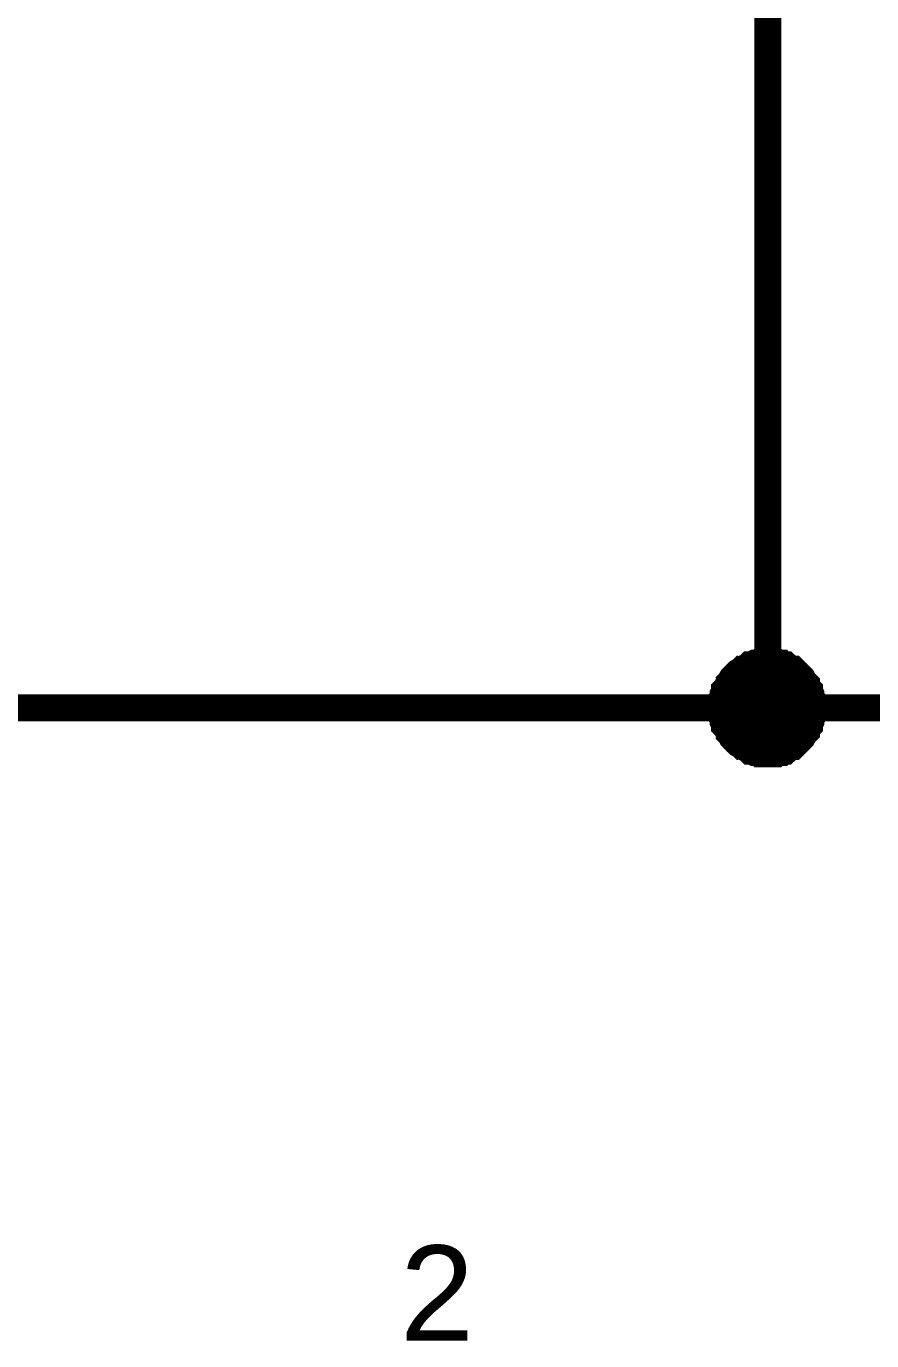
# Model space of a CAD drawing. Header units: millimetres. Extents: x -2024 to 917, y -725 to 13.
# Drawn here: x 813.67 to 823.07, y -358.33 to -343.72 of the extents above; entities that cross this region are included whole.
import ezdxf

# ---------------------------------------------------------------- set-up
doc = ezdxf.new("R2010")
doc.units = ezdxf.units.MM
doc.layers.add('Sheet', color=255, linetype='Continuous')
doc.styles.get("Standard").update_dxf_attribs({"font": 'arial.ttf'})

msp = doc.modelspace()

# ---------------------------------------------------------------- linework, layer by layer
at = {"layer": 'Sheet'}
for points, const_width in [([(819.418, -336.293), (821.917, -336.293), (821.917, -351.295), (811.92, -351.295), (799.424, -351.295)], 0.3), ([(821.404, -351.295), (821.404, -351.262), (821.404, -351.245), (821.404, -351.212), (821.42, -351.196), (821.42, -351.163), (821.42, -351.146), (821.437, -351.113), (821.437, -351.096), (821.453, -351.08), (821.47, -351.047), (821.487, -351.03), (821.487, -351.014), (821.503, -350.997), (821.52, -350.964), (821.536, -350.947), (821.553, -350.931), (821.569, -350.914), (821.586, -350.898), (821.619, -350.881), (821.636, -350.864), (821.652, -350.864), (821.669, -350.848), (821.702, -350.831), (821.718, -350.815), (821.735, -350.815), (821.768, -350.798), (821.784, -350.798), (821.818, -350.798), (821.834, -350.782), (821.867, -350.782), (821.884, -350.782), (821.917, -350.782)], 0.3), ([(821.404, -351.295), (821.404, -351.262), (821.404, -351.245), (821.404, -351.212), (821.42, -351.196), (821.42, -351.163), (821.42, -351.146), (821.437, -351.113), (821.437, -351.096), (821.453, -351.08), (821.47, -351.047), (821.487, -351.03), (821.487, -351.014), (821.503, -350.997), (821.52, -350.964), (821.536, -350.947), (821.553, -350.931), (821.569, -350.914), (821.586, -350.898), (821.619, -350.881), (821.636, -350.864), (821.652, -350.864), (821.669, -350.848), (821.702, -350.831), (821.718, -350.815), (821.735, -350.815), (821.768, -350.798), (821.784, -350.798), (821.818, -350.798), (821.834, -350.782), (821.867, -350.782), (821.884, -350.782), (821.917, -350.782)], 0.3), ([(821.404, -351.295), (821.404, -351.262), (821.404, -351.245), (821.404, -351.212), (821.42, -351.196), (821.42, -351.163), (821.42, -351.146), (821.437, -351.113), (821.437, -351.096), (821.453, -351.08), (821.47, -351.047), (821.487, -351.03), (821.487, -351.014), (821.503, -350.997), (821.52, -350.964), (821.536, -350.947), (821.553, -350.931), (821.569, -350.914), (821.586, -350.898), (821.619, -350.881), (821.636, -350.864), (821.652, -350.864), (821.669, -350.848), (821.702, -350.831), (821.718, -350.815), (821.735, -350.815), (821.768, -350.798), (821.784, -350.798), (821.818, -350.798), (821.834, -350.782), (821.867, -350.782), (821.884, -350.782), (821.917, -350.782)], 0.3), ([(821.404, -351.295), (821.404, -351.262), (821.404, -351.245), (821.404, -351.212), (821.42, -351.196), (821.42, -351.163), (821.42, -351.146), (821.437, -351.113), (821.437, -351.096), (821.453, -351.08), (821.47, -351.047), (821.487, -351.03), (821.487, -351.014), (821.503, -350.997), (821.52, -350.964), (821.536, -350.947), (821.553, -350.931), (821.569, -350.914), (821.586, -350.898), (821.619, -350.881), (821.636, -350.864), (821.652, -350.864), (821.669, -350.848), (821.702, -350.831), (821.718, -350.815), (821.735, -350.815), (821.768, -350.798), (821.784, -350.798), (821.818, -350.798), (821.834, -350.782), (821.867, -350.782), (821.884, -350.782), (821.917, -350.782)], 0.3), ([(821.917, -350.782), (821.917, -350.782)], 0.3), ([(821.917, -350.782), (821.95, -350.782), (821.967, -350.782), (822, -350.782), (822.016, -350.798), (822.049, -350.798), (822.066, -350.798), (822.082, -350.815), (822.115, -350.815), (822.132, -350.831), (822.149, -350.848), (822.182, -350.864), (822.198, -350.864), (822.215, -350.881), (822.231, -350.898), (822.248, -350.914), (822.264, -350.931), (822.281, -350.947), (822.298, -350.964), (822.314, -350.997), (822.331, -351.014), (822.347, -351.03), (822.347, -351.047), (822.364, -351.08), (822.38, -351.096), (822.38, -351.113), (822.397, -351.146), (822.397, -351.163), (822.397, -351.196), (822.413, -351.212), (822.413, -351.245), (822.413, -351.262), (822.413, -351.295)], 0.3), ([(821.917, -350.782), (821.917, -350.782)], 0.3), ([(821.917, -350.782), (821.95, -350.782), (821.967, -350.782), (822, -350.782), (822.016, -350.798), (822.049, -350.798), (822.066, -350.798), (822.082, -350.815), (822.115, -350.815), (822.132, -350.831), (822.149, -350.848), (822.182, -350.864), (822.198, -350.864), (822.215, -350.881), (822.231, -350.898), (822.248, -350.914), (822.264, -350.931), (822.281, -350.947), (822.298, -350.964), (822.314, -350.997), (822.331, -351.014), (822.347, -351.03), (822.347, -351.047), (822.364, -351.08), (822.38, -351.096), (822.38, -351.113), (822.397, -351.146), (822.397, -351.163), (822.397, -351.196), (822.413, -351.212), (822.413, -351.245), (822.413, -351.262), (822.413, -351.295)], 0.3), ([(821.917, -350.782), (821.917, -350.782)], 0.3), ([(821.917, -350.782), (821.95, -350.782), (821.967, -350.782), (822, -350.782), (822.016, -350.798), (822.049, -350.798), (822.066, -350.798), (822.082, -350.815), (822.115, -350.815), (822.132, -350.831), (822.149, -350.848), (822.182, -350.864), (822.198, -350.864), (822.215, -350.881), (822.231, -350.898), (822.248, -350.914), (822.264, -350.931), (822.281, -350.947), (822.298, -350.964), (822.314, -350.997), (822.331, -351.014), (822.347, -351.03), (822.347, -351.047), (822.364, -351.08), (822.38, -351.096), (822.38, -351.113), (822.397, -351.146), (822.397, -351.163), (822.397, -351.196), (822.413, -351.212), (822.413, -351.245), (822.413, -351.262), (822.413, -351.295)], 0.3), ([(821.917, -350.782), (821.917, -350.782)], 0.3), ([(821.917, -350.782), (821.95, -350.782), (821.967, -350.782), (822, -350.782), (822.016, -350.798), (822.049, -350.798), (822.066, -350.798), (822.082, -350.815), (822.115, -350.815), (822.132, -350.831), (822.149, -350.848), (822.182, -350.864), (822.198, -350.864), (822.215, -350.881), (822.231, -350.898), (822.248, -350.914), (822.264, -350.931), (822.281, -350.947), (822.298, -350.964), (822.314, -350.997), (822.331, -351.014), (822.347, -351.03), (822.347, -351.047), (822.364, -351.08), (822.38, -351.096), (822.38, -351.113), (822.397, -351.146), (822.397, -351.163), (822.397, -351.196), (822.413, -351.212), (822.413, -351.245), (822.413, -351.262), (822.413, -351.295)], 0.3), ([(821.404, -351.295), (821.404, -351.262), (821.404, -351.245), (821.404, -351.212), (821.42, -351.196), (821.42, -351.163), (821.42, -351.146), (821.437, -351.113), (821.437, -351.096), (821.453, -351.08), (821.47, -351.047), (821.487, -351.03), (821.487, -351.014), (821.503, -350.997), (821.52, -350.964), (821.536, -350.947), (821.553, -350.931), (821.569, -350.914), (821.586, -350.898), (821.619, -350.881), (821.636, -350.864), (821.652, -350.864), (821.669, -350.848), (821.702, -350.831), (821.718, -350.815), (821.735, -350.815), (821.768, -350.798), (821.784, -350.798), (821.818, -350.798), (821.834, -350.782), (821.867, -350.782), (821.884, -350.782), (821.917, -350.782)], 0.0991), ([(821.404, -351.295), (821.404, -351.262), (821.404, -351.245), (821.404, -351.212), (821.42, -351.196), (821.42, -351.163), (821.42, -351.146), (821.437, -351.113), (821.437, -351.096), (821.453, -351.08), (821.47, -351.047), (821.487, -351.03), (821.487, -351.014), (821.503, -350.997), (821.52, -350.964), (821.536, -350.947), (821.553, -350.931), (821.569, -350.914), (821.586, -350.898), (821.619, -350.881), (821.636, -350.864), (821.652, -350.864), (821.669, -350.848), (821.702, -350.831), (821.718, -350.815), (821.735, -350.815), (821.768, -350.798), (821.784, -350.798), (821.818, -350.798), (821.834, -350.782), (821.867, -350.782), (821.884, -350.782), (821.917, -350.782)], 0.0991), ([(821.404, -351.295), (821.404, -351.262), (821.404, -351.245), (821.404, -351.212), (821.42, -351.196), (821.42, -351.163), (821.42, -351.146), (821.437, -351.113), (821.437, -351.096), (821.453, -351.08), (821.47, -351.047), (821.487, -351.03), (821.487, -351.014), (821.503, -350.997), (821.52, -350.964), (821.536, -350.947), (821.553, -350.931), (821.569, -350.914), (821.586, -350.898), (821.619, -350.881), (821.636, -350.864), (821.652, -350.864), (821.669, -350.848), (821.702, -350.831), (821.718, -350.815), (821.735, -350.815), (821.768, -350.798), (821.784, -350.798), (821.818, -350.798), (821.834, -350.782), (821.867, -350.782), (821.884, -350.782), (821.917, -350.782)], 0.0991), ([(821.404, -351.295), (821.404, -351.262), (821.404, -351.245), (821.404, -351.212), (821.42, -351.196), (821.42, -351.163), (821.42, -351.146), (821.437, -351.113), (821.437, -351.096), (821.453, -351.08), (821.47, -351.047), (821.487, -351.03), (821.487, -351.014), (821.503, -350.997), (821.52, -350.964), (821.536, -350.947), (821.553, -350.931), (821.569, -350.914), (821.586, -350.898), (821.619, -350.881), (821.636, -350.864), (821.652, -350.864), (821.669, -350.848), (821.702, -350.831), (821.718, -350.815), (821.735, -350.815), (821.768, -350.798), (821.784, -350.798), (821.818, -350.798), (821.834, -350.782), (821.867, -350.782), (821.884, -350.782), (821.917, -350.782)], 0.0991), ([(821.917, -350.782), (821.917, -350.782)], 0.0991), ([(821.917, -350.782), (821.95, -350.782), (821.967, -350.782), (822, -350.782), (822.016, -350.798), (822.049, -350.798), (822.066, -350.798), (822.082, -350.815), (822.115, -350.815), (822.132, -350.831), (822.149, -350.848), (822.182, -350.864), (822.198, -350.864), (822.215, -350.881), (822.231, -350.898), (822.248, -350.914), (822.264, -350.931), (822.281, -350.947), (822.298, -350.964), (822.314, -350.997), (822.331, -351.014), (822.347, -351.03), (822.347, -351.047), (822.364, -351.08), (822.38, -351.096), (822.38, -351.113), (822.397, -351.146), (822.397, -351.163), (822.397, -351.196), (822.413, -351.212), (822.413, -351.245), (822.413, -351.262), (822.413, -351.295)], 0.0991), ([(821.917, -350.782), (821.917, -350.782)], 0.0991), ([(821.917, -350.782), (821.95, -350.782), (821.967, -350.782), (822, -350.782), (822.016, -350.798), (822.049, -350.798), (822.066, -350.798), (822.082, -350.815), (822.115, -350.815), (822.132, -350.831), (822.149, -350.848), (822.182, -350.864), (822.198, -350.864), (822.215, -350.881), (822.231, -350.898), (822.248, -350.914), (822.264, -350.931), (822.281, -350.947), (822.298, -350.964), (822.314, -350.997), (822.331, -351.014), (822.347, -351.03), (822.347, -351.047), (822.364, -351.08), (822.38, -351.096), (822.38, -351.113), (822.397, -351.146), (822.397, -351.163), (822.397, -351.196), (822.413, -351.212), (822.413, -351.245), (822.413, -351.262), (822.413, -351.295)], 0.0991), ([(821.917, -350.782), (821.917, -350.782)], 0.0991), ([(821.917, -350.782), (821.95, -350.782), (821.967, -350.782), (822, -350.782), (822.016, -350.798), (822.049, -350.798), (822.066, -350.798), (822.082, -350.815), (822.115, -350.815), (822.132, -350.831), (822.149, -350.848), (822.182, -350.864), (822.198, -350.864), (822.215, -350.881), (822.231, -350.898), (822.248, -350.914), (822.264, -350.931), (822.281, -350.947), (822.298, -350.964), (822.314, -350.997), (822.331, -351.014), (822.347, -351.03), (822.347, -351.047), (822.364, -351.08), (822.38, -351.096), (822.38, -351.113), (822.397, -351.146), (822.397, -351.163), (822.397, -351.196), (822.413, -351.212), (822.413, -351.245), (822.413, -351.262), (822.413, -351.295)], 0.0991), ([(821.917, -350.782), (821.917, -350.782)], 0.0991), ([(821.917, -350.782), (821.95, -350.782), (821.967, -350.782), (822, -350.782), (822.016, -350.798), (822.049, -350.798), (822.066, -350.798), (822.082, -350.815), (822.115, -350.815), (822.132, -350.831), (822.149, -350.848), (822.182, -350.864), (822.198, -350.864), (822.215, -350.881), (822.231, -350.898), (822.248, -350.914), (822.264, -350.931), (822.281, -350.947), (822.298, -350.964), (822.314, -350.997), (822.331, -351.014), (822.347, -351.03), (822.347, -351.047), (822.364, -351.08), (822.38, -351.096), (822.38, -351.113), (822.397, -351.146), (822.397, -351.163), (822.397, -351.196), (822.413, -351.212), (822.413, -351.245), (822.413, -351.262), (822.413, -351.295)], 0.0991), ([(821.917, -351.808), (821.884, -351.808), (821.867, -351.808), (821.834, -351.808), (821.818, -351.792), (821.784, -351.792), (821.768, -351.792), (821.735, -351.775), (821.718, -351.775), (821.702, -351.759), (821.669, -351.742), (821.652, -351.726), (821.636, -351.726), (821.619, -351.709), (821.586, -351.692), (821.569, -351.676), (821.553, -351.659), (821.536, -351.643), (821.52, -351.626), (821.503, -351.593), (821.487, -351.577), (821.487, -351.56), (821.47, -351.543), (821.453, -351.51), (821.437, -351.494), (821.437, -351.477), (821.42, -351.444), (821.42, -351.427), (821.42, -351.394), (821.404, -351.378), (821.404, -351.345), (821.404, -351.328), (821.404, -351.295)], 0.3), ([(821.404, -351.295), (821.404, -351.295)], 0.3), ([(821.917, -351.808), (821.884, -351.808), (821.867, -351.808), (821.834, -351.808), (821.818, -351.792), (821.784, -351.792), (821.768, -351.792), (821.735, -351.775), (821.718, -351.775), (821.702, -351.759), (821.669, -351.742), (821.652, -351.726), (821.636, -351.726), (821.619, -351.709), (821.586, -351.692), (821.569, -351.676), (821.553, -351.659), (821.536, -351.643), (821.52, -351.626), (821.503, -351.593), (821.487, -351.577), (821.487, -351.56), (821.47, -351.543), (821.453, -351.51), (821.437, -351.494), (821.437, -351.477), (821.42, -351.444), (821.42, -351.427), (821.42, -351.394), (821.404, -351.378), (821.404, -351.345), (821.404, -351.328), (821.404, -351.295)], 0.3), ([(821.404, -351.295), (821.404, -351.295)], 0.3), ([(821.917, -351.808), (821.884, -351.808), (821.867, -351.808), (821.834, -351.808), (821.818, -351.792), (821.784, -351.792), (821.768, -351.792), (821.735, -351.775), (821.718, -351.775), (821.702, -351.759), (821.669, -351.742), (821.652, -351.726), (821.636, -351.726), (821.619, -351.709), (821.586, -351.692), (821.569, -351.676), (821.553, -351.659), (821.536, -351.643), (821.52, -351.626), (821.503, -351.593), (821.487, -351.577), (821.487, -351.56), (821.47, -351.543), (821.453, -351.51), (821.437, -351.494), (821.437, -351.477), (821.42, -351.444), (821.42, -351.427), (821.42, -351.394), (821.404, -351.378), (821.404, -351.345), (821.404, -351.328), (821.404, -351.295)], 0.3), ([(821.404, -351.295), (821.404, -351.295)], 0.3), ([(821.917, -351.808), (821.884, -351.808), (821.867, -351.808), (821.834, -351.808), (821.818, -351.792), (821.784, -351.792), (821.768, -351.792), (821.735, -351.775), (821.718, -351.775), (821.702, -351.759), (821.669, -351.742), (821.652, -351.726), (821.636, -351.726), (821.619, -351.709), (821.586, -351.692), (821.569, -351.676), (821.553, -351.659), (821.536, -351.643), (821.52, -351.626), (821.503, -351.593), (821.487, -351.577), (821.487, -351.56), (821.47, -351.543), (821.453, -351.51), (821.437, -351.494), (821.437, -351.477), (821.42, -351.444), (821.42, -351.427), (821.42, -351.394), (821.404, -351.378), (821.404, -351.345), (821.404, -351.328), (821.404, -351.295)], 0.3), ([(821.404, -351.295), (821.404, -351.295)], 0.3), ([(822.413, -351.295), (822.413, -351.328), (822.413, -351.345), (822.413, -351.378), (822.397, -351.394), (822.397, -351.427), (822.397, -351.444), (822.38, -351.477), (822.38, -351.494), (822.364, -351.51), (822.347, -351.543), (822.347, -351.56), (822.331, -351.577), (822.314, -351.593), (822.298, -351.626), (822.281, -351.643), (822.264, -351.659), (822.248, -351.676), (822.231, -351.692), (822.215, -351.709), (822.198, -351.726), (822.182, -351.726), (822.149, -351.742), (822.132, -351.759), (822.115, -351.775), (822.082, -351.775), (822.066, -351.792), (822.049, -351.792), (822.016, -351.792), (822, -351.808), (821.967, -351.808), (821.95, -351.808), (821.917, -351.808)], 0.3), ([(821.917, -351.295), (876.883, -351.295)], 0.3), ([(822.413, -351.295), (822.413, -351.328), (822.413, -351.345), (822.413, -351.378), (822.397, -351.394), (822.397, -351.427), (822.397, -351.444), (822.38, -351.477), (822.38, -351.494), (822.364, -351.51), (822.347, -351.543), (822.347, -351.56), (822.331, -351.577), (822.314, -351.593), (822.298, -351.626), (822.281, -351.643), (822.264, -351.659), (822.248, -351.676), (822.231, -351.692), (822.215, -351.709), (822.198, -351.726), (822.182, -351.726), (822.149, -351.742), (822.132, -351.759), (822.115, -351.775), (822.082, -351.775), (822.066, -351.792), (822.049, -351.792), (822.016, -351.792), (822, -351.808), (821.967, -351.808), (821.95, -351.808), (821.917, -351.808)], 0.3), ([(822.413, -351.295), (822.413, -351.328), (822.413, -351.345), (822.413, -351.378), (822.397, -351.394), (822.397, -351.427), (822.397, -351.444), (822.38, -351.477), (822.38, -351.494), (822.364, -351.51), (822.347, -351.543), (822.347, -351.56), (822.331, -351.577), (822.314, -351.593), (822.298, -351.626), (822.281, -351.643), (822.264, -351.659), (822.248, -351.676), (822.231, -351.692), (822.215, -351.709), (822.198, -351.726), (822.182, -351.726), (822.149, -351.742), (822.132, -351.759), (822.115, -351.775), (822.082, -351.775), (822.066, -351.792), (822.049, -351.792), (822.016, -351.792), (822, -351.808), (821.967, -351.808), (821.95, -351.808), (821.917, -351.808)], 0.3), ([(822.413, -351.295), (822.413, -351.328), (822.413, -351.345), (822.413, -351.378), (822.397, -351.394), (822.397, -351.427), (822.397, -351.444), (822.38, -351.477), (822.38, -351.494), (822.364, -351.51), (822.347, -351.543), (822.347, -351.56), (822.331, -351.577), (822.314, -351.593), (822.298, -351.626), (822.281, -351.643), (822.264, -351.659), (822.248, -351.676), (822.231, -351.692), (822.215, -351.709), (822.198, -351.726), (822.182, -351.726), (822.149, -351.742), (822.132, -351.759), (822.115, -351.775), (822.082, -351.775), (822.066, -351.792), (822.049, -351.792), (822.016, -351.792), (822, -351.808), (821.967, -351.808), (821.95, -351.808), (821.917, -351.808)], 0.3), ([(822.413, -351.295), (822.413, -351.295), (822.413, -351.295), (822.413, -351.295), (822.413, -351.295), (822.413, -351.295), (822.413, -351.295), (822.413, -351.295), (822.413, -351.295), (822.413, -351.295), (822.413, -351.295), (822.413, -351.295), (822.413, -351.295), (822.413, -351.295), (822.413, -351.295), (822.413, -351.295), (822.413, -351.295), (822.413, -351.295), (822.413, -351.295), (822.413, -351.295), (822.413, -351.295), (822.413, -351.295), (822.413, -351.295), (822.413, -351.295), (822.413, -351.295), (822.413, -351.295), (822.413, -351.295), (822.413, -351.295), (822.413, -351.295), (822.413, -351.295), (822.413, -351.295), (822.413, -351.295), (822.413, -351.295)], 0.3), ([(822.413, -351.295), (822.413, -351.295)], 0.3), ([(822.413, -351.295), (822.413, -351.295), (822.413, -351.295), (822.413, -351.295), (822.413, -351.295), (822.413, -351.295), (822.413, -351.295), (822.413, -351.295), (822.413, -351.295), (822.413, -351.295), (822.413, -351.295), (822.413, -351.295), (822.413, -351.295), (822.413, -351.295), (822.413, -351.295), (822.413, -351.295), (822.413, -351.295), (822.413, -351.295), (822.413, -351.295), (822.413, -351.295), (822.413, -351.295), (822.413, -351.295), (822.413, -351.295), (822.413, -351.295), (822.413, -351.295), (822.413, -351.295), (822.413, -351.295), (822.413, -351.295), (822.413, -351.295), (822.413, -351.295), (822.413, -351.295), (822.413, -351.295), (822.413, -351.295)], 0.3), ([(822.413, -351.295), (822.413, -351.295)], 0.3), ([(822.413, -351.295), (822.413, -351.295), (822.413, -351.295), (822.413, -351.295), (822.413, -351.295), (822.413, -351.295), (822.413, -351.295), (822.413, -351.295), (822.413, -351.295), (822.413, -351.295), (822.413, -351.295), (822.413, -351.295), (822.413, -351.295), (822.413, -351.295), (822.413, -351.295), (822.413, -351.295), (822.413, -351.295), (822.413, -351.295), (822.413, -351.295), (822.413, -351.295), (822.413, -351.295), (822.413, -351.295), (822.413, -351.295), (822.413, -351.295), (822.413, -351.295), (822.413, -351.295), (822.413, -351.295), (822.413, -351.295), (822.413, -351.295), (822.413, -351.295), (822.413, -351.295), (822.413, -351.295), (822.413, -351.295)], 0.3), ([(822.413, -351.295), (822.413, -351.295)], 0.3), ([(822.413, -351.295), (822.413, -351.295), (822.413, -351.295), (822.413, -351.295), (822.413, -351.295), (822.413, -351.295), (822.413, -351.295), (822.413, -351.295), (822.413, -351.295), (822.413, -351.295), (822.413, -351.295), (822.413, -351.295), (822.413, -351.295), (822.413, -351.295), (822.413, -351.295), (822.413, -351.295), (822.413, -351.295), (822.413, -351.295), (822.413, -351.295), (822.413, -351.295), (822.413, -351.295), (822.413, -351.295), (822.413, -351.295), (822.413, -351.295), (822.413, -351.295), (822.413, -351.295), (822.413, -351.295), (822.413, -351.295), (822.413, -351.295), (822.413, -351.295), (822.413, -351.295), (822.413, -351.295), (822.413, -351.295)], 0.3), ([(822.413, -351.295), (822.413, -351.295)], 0.3), ([(821.917, -351.808), (821.884, -351.808), (821.867, -351.808), (821.834, -351.808), (821.818, -351.792), (821.784, -351.792), (821.768, -351.792), (821.735, -351.775), (821.718, -351.775), (821.702, -351.759), (821.669, -351.742), (821.652, -351.726), (821.636, -351.726), (821.619, -351.709), (821.586, -351.692), (821.569, -351.676), (821.553, -351.659), (821.536, -351.643), (821.52, -351.626), (821.503, -351.593), (821.487, -351.577), (821.487, -351.56), (821.47, -351.543), (821.453, -351.51), (821.437, -351.494), (821.437, -351.477), (821.42, -351.444), (821.42, -351.427), (821.42, -351.394), (821.404, -351.378), (821.404, -351.345), (821.404, -351.328), (821.404, -351.295)], 0.0991), ([(821.404, -351.295), (821.404, -351.295)], 0.0991), ([(821.917, -351.808), (821.884, -351.808), (821.867, -351.808), (821.834, -351.808), (821.818, -351.792), (821.784, -351.792), (821.768, -351.792), (821.735, -351.775), (821.718, -351.775), (821.702, -351.759), (821.669, -351.742), (821.652, -351.726), (821.636, -351.726), (821.619, -351.709), (821.586, -351.692), (821.569, -351.676), (821.553, -351.659), (821.536, -351.643), (821.52, -351.626), (821.503, -351.593), (821.487, -351.577), (821.487, -351.56), (821.47, -351.543), (821.453, -351.51), (821.437, -351.494), (821.437, -351.477), (821.42, -351.444), (821.42, -351.427), (821.42, -351.394), (821.404, -351.378), (821.404, -351.345), (821.404, -351.328), (821.404, -351.295)], 0.0991), ([(821.404, -351.295), (821.404, -351.295)], 0.0991), ([(821.917, -351.808), (821.884, -351.808), (821.867, -351.808), (821.834, -351.808), (821.818, -351.792), (821.784, -351.792), (821.768, -351.792), (821.735, -351.775), (821.718, -351.775), (821.702, -351.759), (821.669, -351.742), (821.652, -351.726), (821.636, -351.726), (821.619, -351.709), (821.586, -351.692), (821.569, -351.676), (821.553, -351.659), (821.536, -351.643), (821.52, -351.626), (821.503, -351.593), (821.487, -351.577), (821.487, -351.56), (821.47, -351.543), (821.453, -351.51), (821.437, -351.494), (821.437, -351.477), (821.42, -351.444), (821.42, -351.427), (821.42, -351.394), (821.404, -351.378), (821.404, -351.345), (821.404, -351.328), (821.404, -351.295)], 0.0991), ([(821.404, -351.295), (821.404, -351.295)], 0.0991), ([(821.917, -351.808), (821.884, -351.808), (821.867, -351.808), (821.834, -351.808), (821.818, -351.792), (821.784, -351.792), (821.768, -351.792), (821.735, -351.775), (821.718, -351.775), (821.702, -351.759), (821.669, -351.742), (821.652, -351.726), (821.636, -351.726), (821.619, -351.709), (821.586, -351.692), (821.569, -351.676), (821.553, -351.659), (821.536, -351.643), (821.52, -351.626), (821.503, -351.593), (821.487, -351.577), (821.487, -351.56), (821.47, -351.543), (821.453, -351.51), (821.437, -351.494), (821.437, -351.477), (821.42, -351.444), (821.42, -351.427), (821.42, -351.394), (821.404, -351.378), (821.404, -351.345), (821.404, -351.328), (821.404, -351.295)], 0.0991), ([(821.404, -351.295), (821.404, -351.295)], 0.0991), ([(822.413, -351.295), (822.413, -351.328), (822.413, -351.345), (822.413, -351.378), (822.397, -351.394), (822.397, -351.427), (822.397, -351.444), (822.38, -351.477), (822.38, -351.494), (822.364, -351.51), (822.347, -351.543), (822.347, -351.56), (822.331, -351.577), (822.314, -351.593), (822.298, -351.626), (822.281, -351.643), (822.264, -351.659), (822.248, -351.676), (822.231, -351.692), (822.215, -351.709), (822.198, -351.726), (822.182, -351.726), (822.149, -351.742), (822.132, -351.759), (822.115, -351.775), (822.082, -351.775), (822.066, -351.792), (822.049, -351.792), (822.016, -351.792), (822, -351.808), (821.967, -351.808), (821.95, -351.808), (821.917, -351.808)], 0.0991), ([(822.413, -351.295), (822.413, -351.328), (822.413, -351.345), (822.413, -351.378), (822.397, -351.394), (822.397, -351.427), (822.397, -351.444), (822.38, -351.477), (822.38, -351.494), (822.364, -351.51), (822.347, -351.543), (822.347, -351.56), (822.331, -351.577), (822.314, -351.593), (822.298, -351.626), (822.281, -351.643), (822.264, -351.659), (822.248, -351.676), (822.231, -351.692), (822.215, -351.709), (822.198, -351.726), (822.182, -351.726), (822.149, -351.742), (822.132, -351.759), (822.115, -351.775), (822.082, -351.775), (822.066, -351.792), (822.049, -351.792), (822.016, -351.792), (822, -351.808), (821.967, -351.808), (821.95, -351.808), (821.917, -351.808)], 0.0991), ([(822.413, -351.295), (822.413, -351.328), (822.413, -351.345), (822.413, -351.378), (822.397, -351.394), (822.397, -351.427), (822.397, -351.444), (822.38, -351.477), (822.38, -351.494), (822.364, -351.51), (822.347, -351.543), (822.347, -351.56), (822.331, -351.577), (822.314, -351.593), (822.298, -351.626), (822.281, -351.643), (822.264, -351.659), (822.248, -351.676), (822.231, -351.692), (822.215, -351.709), (822.198, -351.726), (822.182, -351.726), (822.149, -351.742), (822.132, -351.759), (822.115, -351.775), (822.082, -351.775), (822.066, -351.792), (822.049, -351.792), (822.016, -351.792), (822, -351.808), (821.967, -351.808), (821.95, -351.808), (821.917, -351.808)], 0.0991), ([(822.413, -351.295), (822.413, -351.328), (822.413, -351.345), (822.413, -351.378), (822.397, -351.394), (822.397, -351.427), (822.397, -351.444), (822.38, -351.477), (822.38, -351.494), (822.364, -351.51), (822.347, -351.543), (822.347, -351.56), (822.331, -351.577), (822.314, -351.593), (822.298, -351.626), (822.281, -351.643), (822.264, -351.659), (822.248, -351.676), (822.231, -351.692), (822.215, -351.709), (822.198, -351.726), (822.182, -351.726), (822.149, -351.742), (822.132, -351.759), (822.115, -351.775), (822.082, -351.775), (822.066, -351.792), (822.049, -351.792), (822.016, -351.792), (822, -351.808), (821.967, -351.808), (821.95, -351.808), (821.917, -351.808)], 0.0991), ([(822.413, -351.295), (822.413, -351.295), (822.413, -351.295), (822.413, -351.295), (822.413, -351.295), (822.413, -351.295), (822.413, -351.295), (822.413, -351.295), (822.413, -351.295), (822.413, -351.295), (822.413, -351.295), (822.413, -351.295), (822.413, -351.295), (822.413, -351.295), (822.413, -351.295), (822.413, -351.295), (822.413, -351.295), (822.413, -351.295), (822.413, -351.295), (822.413, -351.295), (822.413, -351.295), (822.413, -351.295), (822.413, -351.295), (822.413, -351.295), (822.413, -351.295), (822.413, -351.295), (822.413, -351.295), (822.413, -351.295), (822.413, -351.295), (822.413, -351.295), (822.413, -351.295), (822.413, -351.295), (822.413, -351.295)], 0.0991), ([(822.413, -351.295), (822.413, -351.295)], 0.0991), ([(822.413, -351.295), (822.413, -351.295), (822.413, -351.295), (822.413, -351.295), (822.413, -351.295), (822.413, -351.295), (822.413, -351.295), (822.413, -351.295), (822.413, -351.295), (822.413, -351.295), (822.413, -351.295), (822.413, -351.295), (822.413, -351.295), (822.413, -351.295), (822.413, -351.295), (822.413, -351.295), (822.413, -351.295), (822.413, -351.295), (822.413, -351.295), (822.413, -351.295), (822.413, -351.295), (822.413, -351.295), (822.413, -351.295), (822.413, -351.295), (822.413, -351.295), (822.413, -351.295), (822.413, -351.295), (822.413, -351.295), (822.413, -351.295), (822.413, -351.295), (822.413, -351.295), (822.413, -351.295), (822.413, -351.295)], 0.0991), ([(822.413, -351.295), (822.413, -351.295)], 0.0991), ([(822.413, -351.295), (822.413, -351.295), (822.413, -351.295), (822.413, -351.295), (822.413, -351.295), (822.413, -351.295), (822.413, -351.295), (822.413, -351.295), (822.413, -351.295), (822.413, -351.295), (822.413, -351.295), (822.413, -351.295), (822.413, -351.295), (822.413, -351.295), (822.413, -351.295), (822.413, -351.295), (822.413, -351.295), (822.413, -351.295), (822.413, -351.295), (822.413, -351.295), (822.413, -351.295), (822.413, -351.295), (822.413, -351.295), (822.413, -351.295), (822.413, -351.295), (822.413, -351.295), (822.413, -351.295), (822.413, -351.295), (822.413, -351.295), (822.413, -351.295), (822.413, -351.295), (822.413, -351.295), (822.413, -351.295)], 0.0991), ([(822.413, -351.295), (822.413, -351.295)], 0.0991), ([(822.413, -351.295), (822.413, -351.295), (822.413, -351.295), (822.413, -351.295), (822.413, -351.295), (822.413, -351.295), (822.413, -351.295), (822.413, -351.295), (822.413, -351.295), (822.413, -351.295), (822.413, -351.295), (822.413, -351.295), (822.413, -351.295), (822.413, -351.295), (822.413, -351.295), (822.413, -351.295), (822.413, -351.295), (822.413, -351.295), (822.413, -351.295), (822.413, -351.295), (822.413, -351.295), (822.413, -351.295), (822.413, -351.295), (822.413, -351.295), (822.413, -351.295), (822.413, -351.295), (822.413, -351.295), (822.413, -351.295), (822.413, -351.295), (822.413, -351.295), (822.413, -351.295), (822.413, -351.295), (822.413, -351.295)], 0.0991), ([(822.413, -351.295), (822.413, -351.295)], 0.0991)]:
    msp.add_lwpolyline(points, dxfattribs=dict(at, const_width=const_width))
at = {"layer": 'Sheet', "const_width": 0.508}
msp.add_lwpolyline([(821.689, -351.286, 1), (822.197, -351.286, 1)], format="xyb", close=True, dxfattribs=at)

# ---------------------------------------------------------------- texts
at = {"layer": 'Sheet'}
msp.add_text('2', height=1.06, dxfattribs=at).set_placement((817.829, -358.333))

doc.saveas('drawing.dxf')
